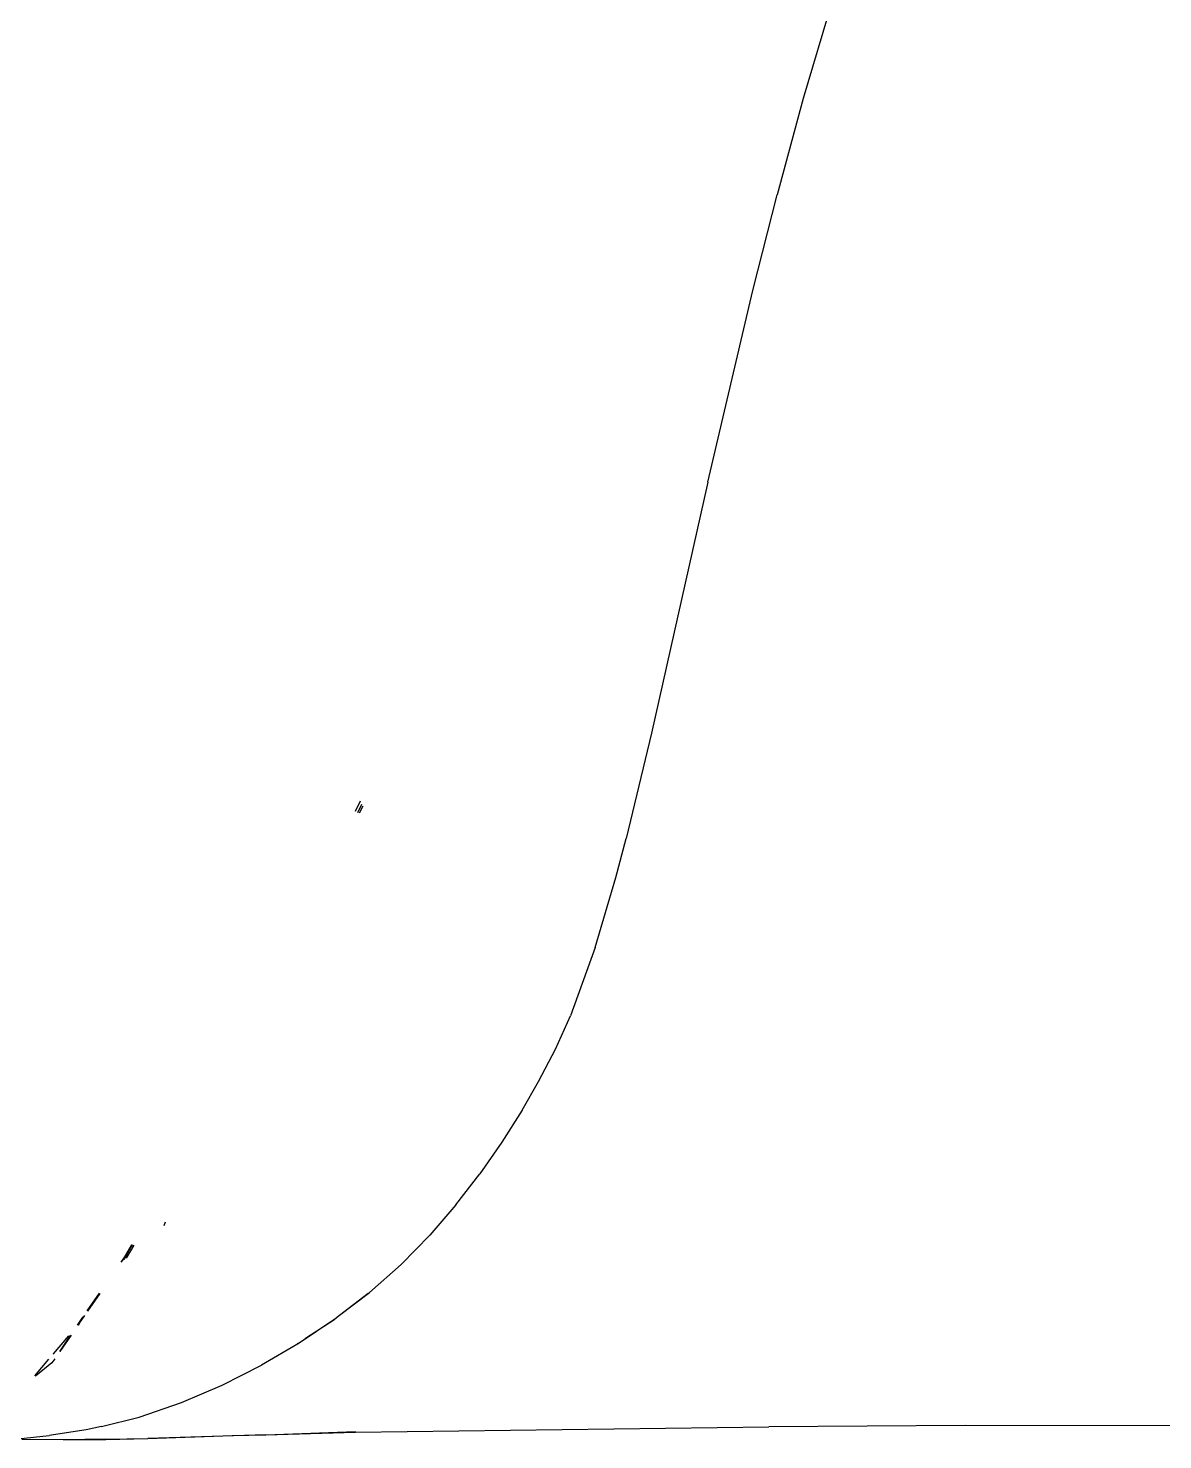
# Model space of a CAD drawing. Header units: millimetres. Extents: x -41292 to 298682, y -22072 to 33155.
# Drawn here: x 30643.2 to 30873.8, y -10385.7 to -10098.9 of the extents above; entities that cross this region are included whole.
import ezdxf

# ---------------------------------------------------------------- set-up
doc = ezdxf.new("R2010")
doc.units = ezdxf.units.MM

# ---------------------------------------------------------------- blocks, each defined once
blk = doc.blocks.new('rmfnasesx')
for p, q in [((58269.93, 5419.04), (58264.04, 5399.22)), ((58264.04, 5399.22), (58258.7, 5379.66)), ((58253.77, 5360.23), (58258.7, 5379.66)), ((58244.62, 5321.32), (58253.77, 5360.23)), ((58244.62, 5321.32), (58233.17, 5270.28)), ((58233.17, 5270.28), (58228.05, 5248.88)), ((58173.02, 5254.45), (58174.03, 5256.54)), ((58173.51, 5254.19), (58174.32, 5255.85)), ((58174.5, 5255.42), (58173.79, 5254.04)), ((58225.95, 5240.93), (58228.05, 5248.88)), ((58221.72, 5226.74), (58225.95, 5240.93)), ((58221.72, 5226.74), (58216.69, 5212.85)), ((58213.67, 5206.09), (58216.69, 5212.85)), ((58210.23, 5199.48), (58213.67, 5206.09)), ((58206.86, 5193.67), (58210.23, 5199.48)), ((58206.86, 5193.67), (58202.77, 5187.14)), ((58202.77, 5187.14), (58198.3, 5180.72)), ((58193.44, 5174.41), (58198.3, 5180.72)), ((58193.44, 5174.41), (58188.12, 5168.25)), ((58134.3, 5170.94), (58134.03, 5170.2)), ((58126.14, 5163.88), (58127.54, 5166.3)), ((58127.64, 5166.3), (58126.14, 5163.88)), ((58127.64, 5166.3), (58126.32, 5164.01)), ((58127.93, 5166.27), (58126.42, 5163.63)), ((58182.29, 5162.3), (58188.12, 5168.25)), ((58125.38, 5162.78), (58126.14, 5163.88)), ((58125.6, 5162.96), (58126.32, 5164.01)), ((58126.32, 5164.01), (58125.94, 5163.23)), ((58175.87, 5156.62), (58182.29, 5162.3)), ((58118.5, 5152.9), (58120.98, 5156.47)), ((58118.62, 5152.83), (58121.1, 5156.43)), ((58169.79, 5152), (58175.87, 5156.62)), ((58169.79, 5152), (58175.58, 5156.5)), ((58116.94, 5150.4), (58117.99, 5151.92)), ((58117.44, 5151.38), (58117.63, 5151.66)), ((58168.81, 5151.25), (58169.79, 5152)), ((58116.49, 5149.98), (58117.44, 5151.38)), ((58116.57, 5149.96), (58116.94, 5150.4)), ((58116.94, 5150.4), (58116.62, 5149.94)), ((58168.79, 5151.22), (58161.55, 5146.32)), ((58162.83, 5147.32), (58168.79, 5151.22)), ((58168.79, 5151.22), (58168.81, 5151.25)), ((58111.62, 5144.14), (58114.76, 5147.84)), ((58112.9, 5144.66), (58115.09, 5147.9)), ((58115.22, 5147.93), (58112.94, 5144.65)), ((58161.55, 5146.32), (58153.91, 5141.85)), ((58161.23, 5146.27), (58161.32, 5146.33)), ((58162.8, 5147.3), (58162.83, 5147.32)), ((58107.8, 5139.68), (58110.69, 5143.07)), ((58107.82, 5139.67), (58110.71, 5143.07)), ((58111.88, 5143.12), (58111.31, 5142.32)), ((58111.58, 5144.12), (58111.62, 5144.14)), ((58111.31, 5142.32), (58107.99, 5139.59)), ((58145.93, 5137.82), (58153.91, 5141.85)), ((58137.67, 5134.26), (58145.93, 5137.82)), ((58129.07, 5131.29), (58137.67, 5134.26)), ((58118.3, 5128.73), (58110.75, 5127.54)), ((58121.36, 5129.42), (58118.3, 5128.73)), ((58121.36, 5129.42), (58129.07, 5131.29)), ((58173.02, 5128.22), (58257, 5129.3)), ((58297.01, 5129.59), (58257, 5129.3)), ((58340.68, 5129.54), (58297.01, 5129.59)), ((58104.38, 5126.91), (58110.75, 5127.54)), ((58105.18, 5126.85), (58113.68, 5126.74)), ((58113.68, 5126.74), (58122.21, 5126.84)), ((58113.72, 5126.7), (58113.68, 5126.74)), ((58122.21, 5126.84), (58113.72, 5126.7)), ((58113.72, 5126.7), (58122.25, 5126.78)), ((58122.21, 5126.84), (58130.81, 5126.93)), ((58122.21, 5126.84), (58122.25, 5126.78)), ((58122.25, 5126.78), (58130.81, 5126.93)), ((58154.76, 5127.73), (58130.81, 5126.93)), ((58130.81, 5126.93), (58147.91, 5127.55)), ((58147.91, 5127.55), (58154.76, 5127.73)), ((58154.76, 5127.73), (58172.99, 5128.35)), ((58154.76, 5127.73), (58173.02, 5128.22))]:
    blk.add_line(p, q)

msp = doc.modelspace()

# ---------------------------------------------------------------- block references
msp.add_blockref('rmfnasesx', (-27463.27, -15512.43))

doc.saveas('drawing.dxf')
